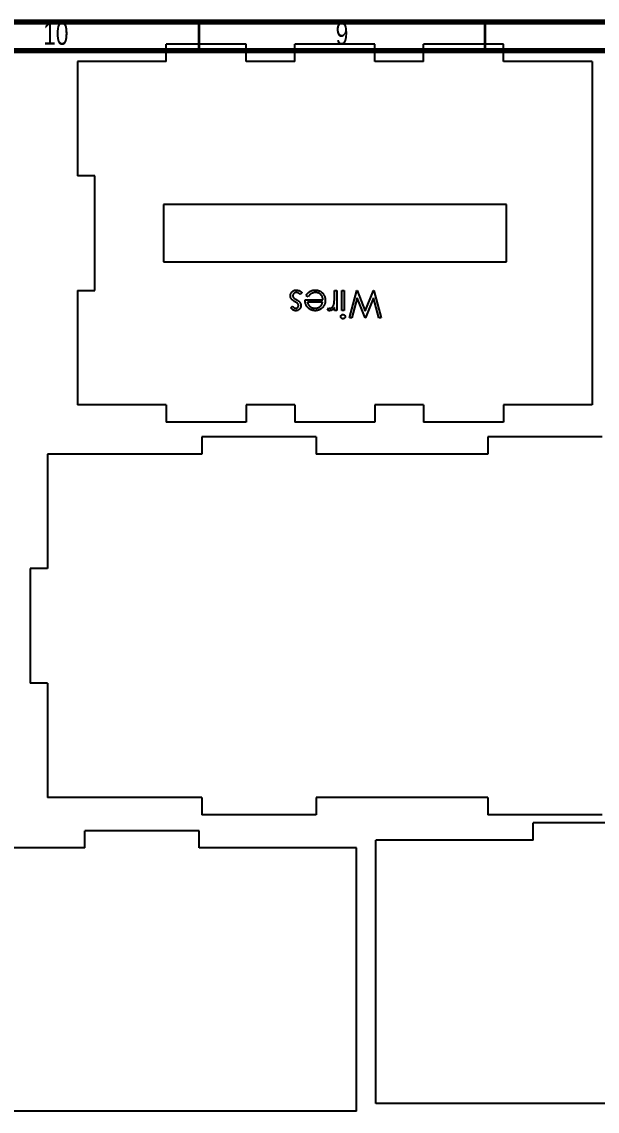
# Model space of a CAD drawing. Header units: millimetres. Extents: x 15 to 589, y 5 to 415.
# Drawn here: x 121 to 221.6, y 224.7 to 415 of the extents above; entities that cross this region are included whole.
import ezdxf

# ---------------------------------------------------------------- set-up
doc = ezdxf.new("R2010")
doc.units = ezdxf.units.MM
doc.styles.add('SLDTEXTSTYLE0', font='TXT', dxfattribs={"width": 0.75})

msp = doc.modelspace()

# ---------------------------------------------------------------- linework, layer by layer
at = {"color": 7, "linetype": 'Continuous', "lineweight": 70}
for p, q in [((15, 415), (589, 415)), ((20, 410), (584, 410))]:
    msp.add_line(p, q, dxfattribs=at)
at = {"color": 7, "linetype": 'Continuous', "lineweight": 35}
for p, q in [((152, 410), (152, 415)), ((202, 410), (202, 415))]:
    msp.add_line(p, q, dxfattribs=at)
at = {"color": 7, "linetype": 'Continuous', "lineweight": 25}
for p, q in [((146.23, 408.09), (146.23, 411.09)), ((160.23, 411.09), (146.23, 411.09)), ((160.23, 408.09), (160.23, 411.09)), ((168.73, 408.09), (168.73, 411.09)), ((182.73, 411.09), (168.73, 411.09)), ((182.73, 408.09), (182.73, 411.09)), ((191.23, 408.09), (191.23, 411.09)), ((205.23, 411.09), (191.23, 411.09)), ((205.23, 408.09), (205.23, 411.09)), ((130.73, 408.09), (130.73, 388.09)), ((146.23, 408.09), (130.73, 408.09)), ((168.73, 408.09), (160.23, 408.09)), ((191.23, 408.09), (182.73, 408.09)), ((220.73, 408.09), (205.23, 408.09)), ((220.73, 408.09), (220.73, 348.09)), ((133.73, 388.09), (130.73, 388.09)), ((133.73, 368.09), (133.73, 388.09)), ((205.73, 383.09), (145.73, 383.09)), ((145.73, 383.09), (145.73, 373.09)), ((205.73, 373.09), (205.73, 383.09)), ((145.73, 373.09), (205.73, 373.09)), ((130.73, 368.09), (130.73, 348.09)), ((130.73, 368.09), (133.73, 368.09)), ((169.96, 367.68), (169.68, 367.36)), ((175.64, 366.92), (175.64, 368.09)), ((175.64, 368.09), (176.07, 368.09)), ((176.07, 368.09), (176.07, 364.61)), ((176.92, 364.61), (176.92, 368.09)), ((176.92, 368.09), (177.35, 368.09)), ((177.35, 368.09), (177.35, 364.61)), ((178.27, 363.33), (179.55, 368.09)), ((179.55, 368.09), (179.61, 368.09)), ((179.61, 368.09), (181.04, 364.45)), ((181.04, 364.45), (182.49, 368.09)), ((182.49, 368.09), (182.55, 368.09)), ((182.55, 368.09), (183.82, 363.33)), ((170.51, 366.44), (173.62, 366.44)), ((171.07, 366.99), (170.69, 367.19)), ((173.58, 366.02), (170.94, 366.02)), ((179.64, 366.8), (178.7, 363.33)), ((181, 363.33), (179.64, 366.8)), ((182.45, 366.82), (181.06, 363.33)), ((183.38, 363.33), (182.45, 366.82)), ((168.01, 365.05), (168.3, 365.34)), ((174.42, 364.67), (174.65, 365.04)), ((175.64, 364.61), (175.64, 365.12)), ((176.07, 364.61), (175.64, 364.61)), ((177.35, 364.61), (176.92, 364.61)), ((178.7, 363.33), (178.27, 363.33)), ((181.06, 363.33), (181, 363.33)), ((183.82, 363.33), (183.38, 363.33)), ((146.23, 348.09), (130.73, 348.09)), ((146.23, 348.09), (146.23, 345.09)), ((168.73, 348.09), (160.23, 348.09)), ((160.23, 348.09), (160.23, 345.09)), ((168.73, 348.09), (168.73, 345.09)), ((191.23, 348.09), (182.73, 348.09)), ((182.73, 348.09), (182.73, 345.09)), ((191.23, 348.09), (191.23, 345.09)), ((220.73, 348.09), (205.23, 348.09)), ((205.23, 348.09), (205.23, 345.09)), ((160.23, 345.09), (146.23, 345.09)), ((182.73, 345.09), (168.73, 345.09)), ((205.23, 345.09), (191.23, 345.09)), ((152.46, 342.49), (152.46, 339.49)), ((172.46, 342.49), (152.46, 342.49)), ((172.46, 342.49), (172.46, 339.49)), ((202.46, 342.49), (202.46, 339.49)), ((222.46, 342.49), (202.46, 342.49)), ((152.46, 339.49), (125.46, 339.49)), ((125.46, 339.49), (125.46, 319.49)), ((202.46, 339.49), (172.46, 339.49)), ((122.46, 319.49), (122.46, 299.49)), ((125.46, 319.49), (122.46, 319.49)), ((125.46, 299.49), (122.46, 299.49)), ((125.46, 299.49), (125.46, 279.49)), ((152.46, 279.49), (125.46, 279.49)), ((152.46, 279.49), (152.46, 276.49)), ((202.46, 279.49), (172.46, 279.49)), ((172.46, 279.49), (172.46, 276.49)), ((202.46, 279.49), (202.46, 276.49)), ((172.46, 276.49), (152.46, 276.49)), ((222.46, 276.49), (202.46, 276.49)), ((210.41, 272.06), (210.41, 275.06)), ((230.41, 275.06), (210.41, 275.06)), ((152.02, 273.69), (132.02, 273.69)), ((132.02, 270.69), (132.02, 273.69)), ((152.02, 270.69), (152.02, 273.69)), ((132.02, 270.69), (114.52, 270.69)), ((179.52, 270.69), (152.02, 270.69)), ((179.52, 224.69), (179.52, 270.69)), ((182.91, 226.06), (182.91, 272.06)), ((210.41, 272.06), (182.91, 272.06)), ((179.52, 224.69), (29.52, 224.69)), ((332.91, 226.06), (182.91, 226.06))]:
    msp.add_line(p, q, dxfattribs=at)
for points, knots in [([(167.95, 367.15), (167.95, 367.18), (167.95, 367.25), (167.96, 367.35), (167.99, 367.44), (168.02, 367.54), (168.06, 367.62), (168.11, 367.71), (168.17, 367.79), (168.24, 367.86), (168.31, 367.93), (168.39, 367.99), (168.48, 368.04), (168.57, 368.08), (168.66, 368.11), (168.76, 368.14), (168.86, 368.15), (168.93, 368.15), (168.97, 368.15)], [0, 0, 0, 0, 0.064559, 0.127221, 0.18863, 0.248682, 0.309578, 0.3701, 0.431486, 0.495312, 0.559138, 0.621001, 0.682343, 0.743525, 0.805465, 0.868617, 0.933055, 1, 1, 1, 1]), ([(168.99, 367.73), (168.95, 367.72), (168.87, 367.72), (168.75, 367.69), (168.64, 367.63), (168.55, 367.56), (168.47, 367.48), (168.42, 367.38), (168.38, 367.27), (168.38, 367.2), (168.37, 367.17)], [0, 0, 0, 0, 0.13403, 0.261871, 0.3878, 0.517638, 0.644449, 0.763757, 0.880302, 1, 1, 1, 1]), ([(168.97, 368.15), (169.01, 368.15), (169.11, 368.15), (169.25, 368.12), (169.39, 368.08), (169.52, 368.03), (169.65, 367.96), (169.77, 367.88), (169.87, 367.79), (169.93, 367.72), (169.96, 367.68)], [0, 0, 0, 0, 0.126763, 0.251765, 0.37728, 0.505093, 0.631878, 0.755361, 0.877681, 1, 1, 1, 1]), ([(169.68, 367.36), (169.65, 367.39), (169.6, 367.44), (169.52, 367.52), (169.43, 367.58), (169.35, 367.63), (169.26, 367.68), (169.17, 367.7), (169.08, 367.72), (169.02, 367.72), (168.99, 367.73)], [0, 0, 0, 0, 0.147476, 0.285904, 0.417172, 0.540501, 0.659238, 0.775006, 0.887229, 1, 1, 1, 1]), ([(170.69, 367.19), (170.72, 367.25), (170.78, 367.35), (170.88, 367.49), (170.99, 367.62), (171.11, 367.73), (171.23, 367.83), (171.36, 367.92), (171.49, 367.99), (171.64, 368.05), (171.79, 368.09), (171.95, 368.13), (172.12, 368.15), (172.24, 368.15), (172.3, 368.15)], [0, 0, 0, 0, 0.093384, 0.181689, 0.265546, 0.346039, 0.424597, 0.501912, 0.580013, 0.658291, 0.738533, 0.821867, 0.908787, 1, 1, 1, 1]), ([(172.36, 367.73), (172.31, 367.72), (172.23, 367.72), (172.1, 367.71), (171.98, 367.68), (171.86, 367.64), (171.74, 367.6), (171.63, 367.55), (171.53, 367.49), (171.44, 367.43), (171.35, 367.35), (171.26, 367.25), (171.17, 367.13), (171.11, 367.04), (171.07, 366.99)], [0, 0, 0, 0, 0.082597, 0.163889, 0.245674, 0.327919, 0.408809, 0.485689, 0.559113, 0.630217, 0.705259, 0.79157, 0.88979, 1, 1, 1, 1]), ([(172.3, 368.15), (172.37, 368.15), (172.5, 368.15), (172.69, 368.12), (172.87, 368.08), (173.04, 368.02), (173.19, 367.94), (173.34, 367.85), (173.47, 367.73), (173.59, 367.6), (173.7, 367.47), (173.79, 367.32), (173.87, 367.17), (173.94, 367.02), (173.99, 366.86), (174.03, 366.7), (174.05, 366.53), (174.05, 366.42), (174.05, 366.36)], [0, 0, 0, 0, 0.071578, 0.139628, 0.204795, 0.268132, 0.32981, 0.391297, 0.453429, 0.516546, 0.579625, 0.641112, 0.701287, 0.760489, 0.819934, 0.878921, 0.938983, 1, 1, 1, 1]), ([(173.62, 366.44), (173.62, 366.49), (173.62, 366.58), (173.6, 366.71), (173.57, 366.84), (173.53, 366.96), (173.48, 367.07), (173.41, 367.17), (173.34, 367.27), (173.25, 367.37), (173.16, 367.45), (173.06, 367.52), (172.96, 367.59), (172.85, 367.64), (172.73, 367.68), (172.61, 367.7), (172.48, 367.72), (172.4, 367.72), (172.36, 367.73)], [0, 0, 0, 0, 0.068385, 0.134476, 0.198391, 0.260753, 0.321829, 0.383037, 0.444653, 0.507398, 0.569825, 0.630778, 0.690929, 0.750945, 0.811049, 0.872331, 0.935004, 1, 1, 1, 1]), ([(168.11, 366.61), (168.08, 366.65), (168.03, 366.73), (167.98, 366.86), (167.95, 367), (167.95, 367.1), (167.95, 367.15)], [0, 0, 0, 0, 0.248858, 0.496831, 0.743315, 1, 1, 1, 1]), ([(168.74, 366.12), (168.7, 366.14), (168.63, 366.18), (168.53, 366.24), (168.43, 366.31), (168.35, 366.37), (168.28, 366.43), (168.21, 366.49), (168.15, 366.55), (168.12, 366.59), (168.11, 366.61)], [0, 0, 0, 0, 0.158997, 0.307129, 0.446235, 0.575613, 0.694137, 0.804572, 0.906589, 1, 1, 1, 1]), ([(168.37, 367.17), (168.38, 367.13), (168.38, 367.08), (168.4, 366.99), (168.44, 366.91), (168.47, 366.86), (168.49, 366.83)], [0, 0, 0, 0, 0.253514, 0.497953, 0.74554, 1, 1, 1, 1]), ([(168.49, 366.83), (168.5, 366.82), (168.53, 366.79), (168.57, 366.76), (168.62, 366.71), (168.68, 366.67), (168.75, 366.62), (168.83, 366.58), (168.92, 366.53), (168.99, 366.49), (169.02, 366.47)], [0, 0, 0, 0, 0.076879, 0.167469, 0.272283, 0.388707, 0.520779, 0.666248, 0.825537, 1, 1, 1, 1]), ([(169.23, 365.76), (169.22, 365.78), (169.2, 365.8), (169.16, 365.84), (169.11, 365.89), (169.05, 365.93), (168.98, 365.98), (168.91, 366.02), (168.82, 366.07), (168.77, 366.1), (168.74, 366.12)], [0, 0, 0, 0, 0.0834165, 0.1786165, 0.284022, 0.4022442, 0.5335824, 0.6769494, 0.8316667, 1, 1, 1, 1]), ([(169.78, 365.46), (169.78, 365.43), (169.78, 365.37), (169.76, 365.28), (169.74, 365.19), (169.72, 365.1), (169.68, 365.02), (169.64, 364.95), (169.59, 364.88), (169.53, 364.81), (169.47, 364.75), (169.4, 364.7), (169.32, 364.65), (169.25, 364.61), (169.17, 364.58), (169.08, 364.57), (168.99, 364.55), (168.93, 364.55), (168.9, 364.55)], [0, 0, 0, 0, 0.067957, 0.133001, 0.196444, 0.25853, 0.32024, 0.381364, 0.443107, 0.505531, 0.568312, 0.629225, 0.689302, 0.748846, 0.809447, 0.870926, 0.934059, 1, 1, 1, 1]), ([(169.02, 366.47), (169.05, 366.45), (169.12, 366.42), (169.22, 366.36), (169.31, 366.3), (169.39, 366.24), (169.46, 366.18), (169.52, 366.12), (169.57, 366.06), (169.6, 366.02), (169.62, 366)], [0, 0, 0, 0, 0.157762, 0.30595, 0.443775, 0.572824, 0.692154, 0.802296, 0.905564, 1, 1, 1, 1]), ([(169.35, 365.45), (169.35, 365.47), (169.35, 365.53), (169.32, 365.61), (169.29, 365.69), (169.25, 365.74), (169.23, 365.76)], [0, 0, 0, 0, 0.24004, 0.479403, 0.731757, 1, 1, 1, 1]), ([(169.62, 366), (169.64, 365.96), (169.69, 365.88), (169.74, 365.75), (169.77, 365.61), (169.78, 365.51), (169.78, 365.46)], [0, 0, 0, 0, 0.246235, 0.490985, 0.740588, 1, 1, 1, 1]), ([(170.89, 365.24), (170.86, 365.28), (170.8, 365.36), (170.72, 365.49), (170.66, 365.63), (170.61, 365.78), (170.56, 365.93), (170.53, 366.1), (170.52, 366.27), (170.51, 366.38), (170.51, 366.44)], [0, 0, 0, 0, 0.118522, 0.236255, 0.356174, 0.47725, 0.60154, 0.729618, 0.862158, 1, 1, 1, 1]), ([(170.94, 366.02), (170.95, 365.96), (170.98, 365.85), (171.05, 365.7), (171.12, 365.56), (171.2, 365.45), (171.3, 365.34), (171.41, 365.26), (171.53, 365.17), (171.67, 365.1), (171.81, 365.05), (171.96, 365.01), (172.11, 364.98), (172.22, 364.98), (172.27, 364.98)], [0, 0, 0, 0, 0.096257, 0.184782, 0.267525, 0.344439, 0.419646, 0.496623, 0.576672, 0.660317, 0.74526, 0.830065, 0.914432, 1, 1, 1, 1]), ([(173.17, 365.3), (173.19, 365.32), (173.23, 365.37), (173.3, 365.44), (173.36, 365.51), (173.41, 365.6), (173.46, 365.69), (173.5, 365.79), (173.54, 365.9), (173.57, 365.98), (173.58, 366.02)], [0, 0, 0, 0, 0.1099882, 0.2225893, 0.3385133, 0.4596959, 0.5855189, 0.7175066, 0.8546611, 1, 1, 1, 1]), ([(174.05, 366.36), (174.05, 366.31), (174.05, 366.2), (174.03, 366.04), (174, 365.89), (173.95, 365.74), (173.9, 365.6), (173.83, 365.46), (173.75, 365.33), (173.68, 365.24), (173.65, 365.2)], [0, 0, 0, 0, 0.128045, 0.253768, 0.377428, 0.500551, 0.623296, 0.746578, 0.872348, 1, 1, 1, 1]), ([(174.87, 364.98), (174.91, 364.98), (174.98, 364.98), (175.08, 365.02), (175.18, 365.08), (175.26, 365.15), (175.32, 365.21), (175.36, 365.26), (175.4, 365.33), (175.44, 365.39), (175.48, 365.47), (175.51, 365.55), (175.54, 365.64), (175.55, 365.7), (175.56, 365.73)], [0, 0, 0, 0, 0.093777, 0.191278, 0.294662, 0.409747, 0.471345, 0.53582, 0.603222, 0.674199, 0.748603, 0.828338, 0.912068, 1, 1, 1, 1]), ([(175.56, 365.73), (175.57, 365.76), (175.58, 365.82), (175.6, 365.92), (175.61, 366.04), (175.62, 366.18), (175.63, 366.34), (175.64, 366.52), (175.64, 366.71), (175.64, 366.85), (175.64, 366.92)], [0, 0, 0, 0, 0.070855, 0.157726, 0.258598, 0.375889, 0.508164, 0.657032, 0.820176, 1, 1, 1, 1]), ([(168.9, 364.55), (168.86, 364.55), (168.79, 364.55), (168.67, 364.58), (168.56, 364.62), (168.45, 364.67), (168.34, 364.74), (168.23, 364.83), (168.11, 364.93), (168.04, 365.01), (168.01, 365.05)], [0, 0, 0, 0, 0.105714, 0.213412, 0.326127, 0.444452, 0.569061, 0.702712, 0.846318, 1, 1, 1, 1]), ([(168.3, 365.34), (168.32, 365.31), (168.37, 365.26), (168.45, 365.18), (168.52, 365.12), (168.6, 365.07), (168.67, 365.03), (168.75, 365), (168.82, 364.98), (168.87, 364.98), (168.9, 364.98)], [0, 0, 0, 0, 0.1582231, 0.3050355, 0.441309, 0.5659632, 0.6835251, 0.7933341, 0.8985175, 1, 1, 1, 1]), ([(168.9, 364.98), (168.93, 364.98), (168.99, 364.98), (169.07, 365.01), (169.15, 365.05), (169.22, 365.12), (169.28, 365.19), (169.32, 365.27), (169.35, 365.36), (169.35, 365.42), (169.35, 365.45)], [0, 0, 0, 0, 0.1249214, 0.2458276, 0.3690563, 0.4974868, 0.6274412, 0.7511023, 0.8737617, 1, 1, 1, 1]), ([(172.29, 364.55), (172.22, 364.55), (172.08, 364.56), (171.88, 364.59), (171.68, 364.64), (171.5, 364.72), (171.33, 364.81), (171.17, 364.93), (171.02, 365.07), (170.93, 365.18), (170.89, 365.24)], [0, 0, 0, 0, 0.132049, 0.259049, 0.381904, 0.502516, 0.622728, 0.744726, 0.870101, 1, 1, 1, 1]), ([(172.27, 364.98), (172.31, 364.98), (172.4, 364.98), (172.52, 365), (172.64, 365.02), (172.75, 365.06), (172.87, 365.1), (172.97, 365.16), (173.07, 365.23), (173.13, 365.28), (173.17, 365.3)], [0, 0, 0, 0, 0.131103, 0.259163, 0.384194, 0.506328, 0.629067, 0.750648, 0.874028, 1, 1, 1, 1]), ([(173.65, 365.2), (173.61, 365.15), (173.52, 365.05), (173.38, 364.91), (173.22, 364.8), (173.06, 364.71), (172.88, 364.64), (172.69, 364.59), (172.5, 364.56), (172.36, 364.55), (172.29, 364.55)], [0, 0, 0, 0, 0.128851, 0.253207, 0.374634, 0.495346, 0.616346, 0.739634, 0.866826, 1, 1, 1, 1]), ([(174.79, 364.55), (174.76, 364.55), (174.7, 364.56), (174.61, 364.58), (174.51, 364.62), (174.45, 364.65), (174.42, 364.67)], [0, 0, 0, 0, 0.225278, 0.463523, 0.720324, 1, 1, 1, 1]), ([(174.65, 365.04), (174.67, 365.03), (174.71, 365.01), (174.77, 364.99), (174.82, 364.98), (174.86, 364.98), (174.87, 364.98)], [0, 0, 0, 0, 0.295139, 0.56023, 0.794983, 1, 1, 1, 1]), ([(175.64, 365.12), (175.61, 365.08), (175.55, 364.98), (175.45, 364.86), (175.35, 364.76), (175.24, 364.68), (175.13, 364.62), (175.02, 364.58), (174.91, 364.56), (174.83, 364.55), (174.79, 364.55)], [0, 0, 0, 0, 0.160011, 0.306021, 0.438854, 0.560992, 0.675734, 0.786178, 0.892874, 1, 1, 1, 1]), ([(176.74, 363.51), (176.74, 363.54), (176.74, 363.59), (176.77, 363.65), (176.8, 363.72), (176.86, 363.77), (176.92, 363.82), (176.98, 363.85), (177.06, 363.87), (177.11, 363.88), (177.14, 363.88)], [0, 0, 0, 0, 0.120162, 0.237546, 0.357497, 0.484917, 0.613329, 0.74015, 0.867301, 1, 1, 1, 1]), ([(177.14, 363.88), (177.16, 363.88), (177.21, 363.88), (177.29, 363.85), (177.36, 363.82), (177.42, 363.77), (177.47, 363.72), (177.51, 363.65), (177.53, 363.59), (177.53, 363.54), (177.53, 363.51)], [0, 0, 0, 0, 0.131867, 0.256661, 0.384213, 0.513365, 0.640443, 0.761085, 0.879146, 1, 1, 1, 1]), ([(177.14, 363.15), (177.11, 363.15), (177.06, 363.15), (176.98, 363.17), (176.92, 363.21), (176.86, 363.25), (176.8, 363.31), (176.77, 363.37), (176.74, 363.44), (176.74, 363.49), (176.74, 363.51)], [0, 0, 0, 0, 0.131899, 0.258284, 0.384341, 0.51198, 0.638632, 0.75923, 0.877412, 1, 1, 1, 1]), ([(177.53, 363.51), (177.53, 363.49), (177.53, 363.44), (177.51, 363.37), (177.47, 363.31), (177.42, 363.25), (177.36, 363.21), (177.29, 363.17), (177.21, 363.15), (177.16, 363.15), (177.14, 363.15)], [0, 0, 0, 0, 0.12329, 0.242149, 0.363437, 0.489745, 0.618115, 0.744894, 0.868932, 1, 1, 1, 1])]:
    msp.add_open_spline(points, degree=3, knots=knots, dxfattribs=at)

# ---------------------------------------------------------------- texts
at = {"color": 7, "linetype": 'Continuous', "lineweight": 0, "attachment_point": 2, "style": 'SLDTEXTSTYLE0'}
for s, insert, char_height in [('10', (126.92, 414.97), 3.969), ('9', (176.96, 414.97), 3.97)]:
    msp.add_mtext(s, dxfattribs=dict(at, insert=insert, char_height=char_height))

doc.saveas('drawing.dxf')
